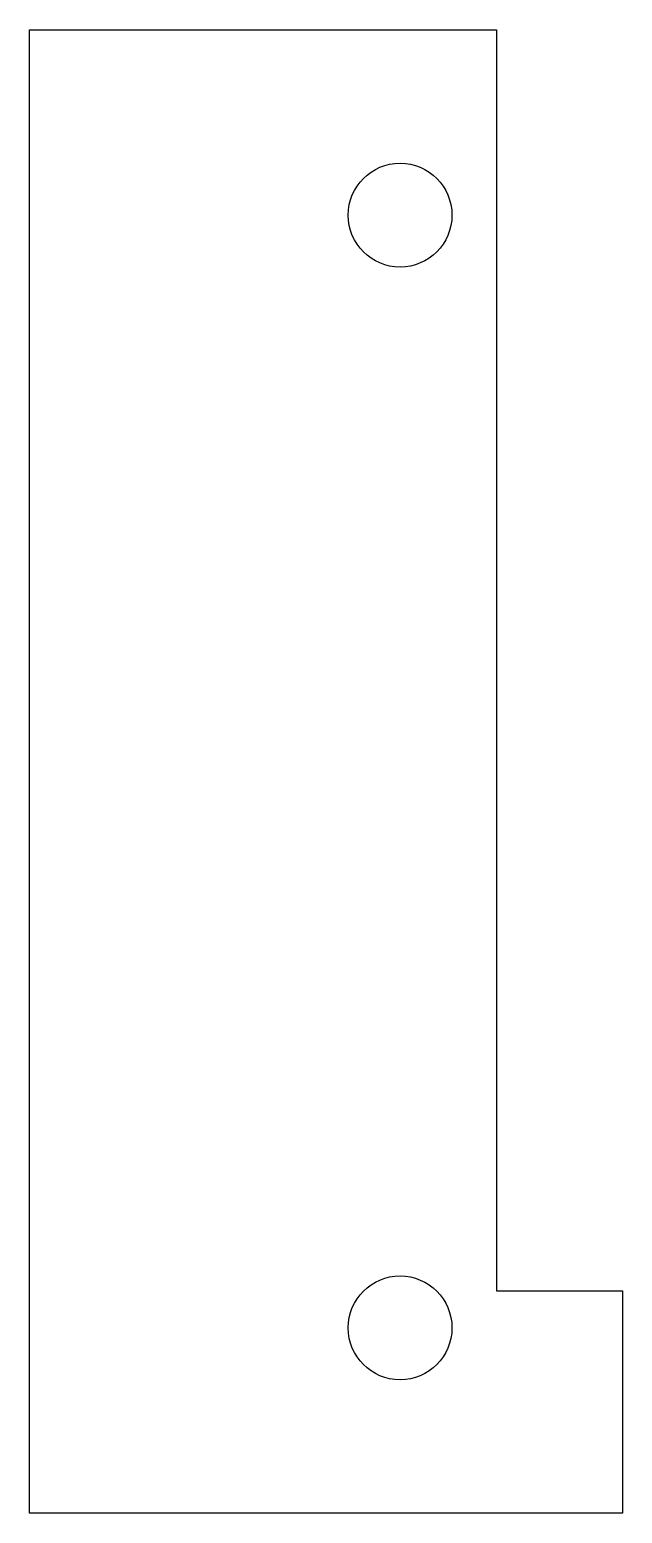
# Model space of a CAD drawing. Header units: millimetres. Extents: x -8 to 8, y -20 to 20.
import ezdxf

# ---------------------------------------------------------------- set-up
doc = ezdxf.new("R2010")
doc.units = ezdxf.units.MM

msp = doc.modelspace()

# ---------------------------------------------------------------- linework, layer by layer
for p, q in [((-8, -20), (-8, 20)), ((-8, 20), (4.6, 20)), ((4.6, 20), (4.6, -14)), ((4.6, -14), (8, -14)), ((8, -14), (8, -20)), ((8, -20), (-8, -20))]:
    msp.add_line(p, q)
for centre in [(2, 15), (2, -15)]:
    msp.add_circle(centre, 1.4)

doc.saveas('drawing.dxf')
